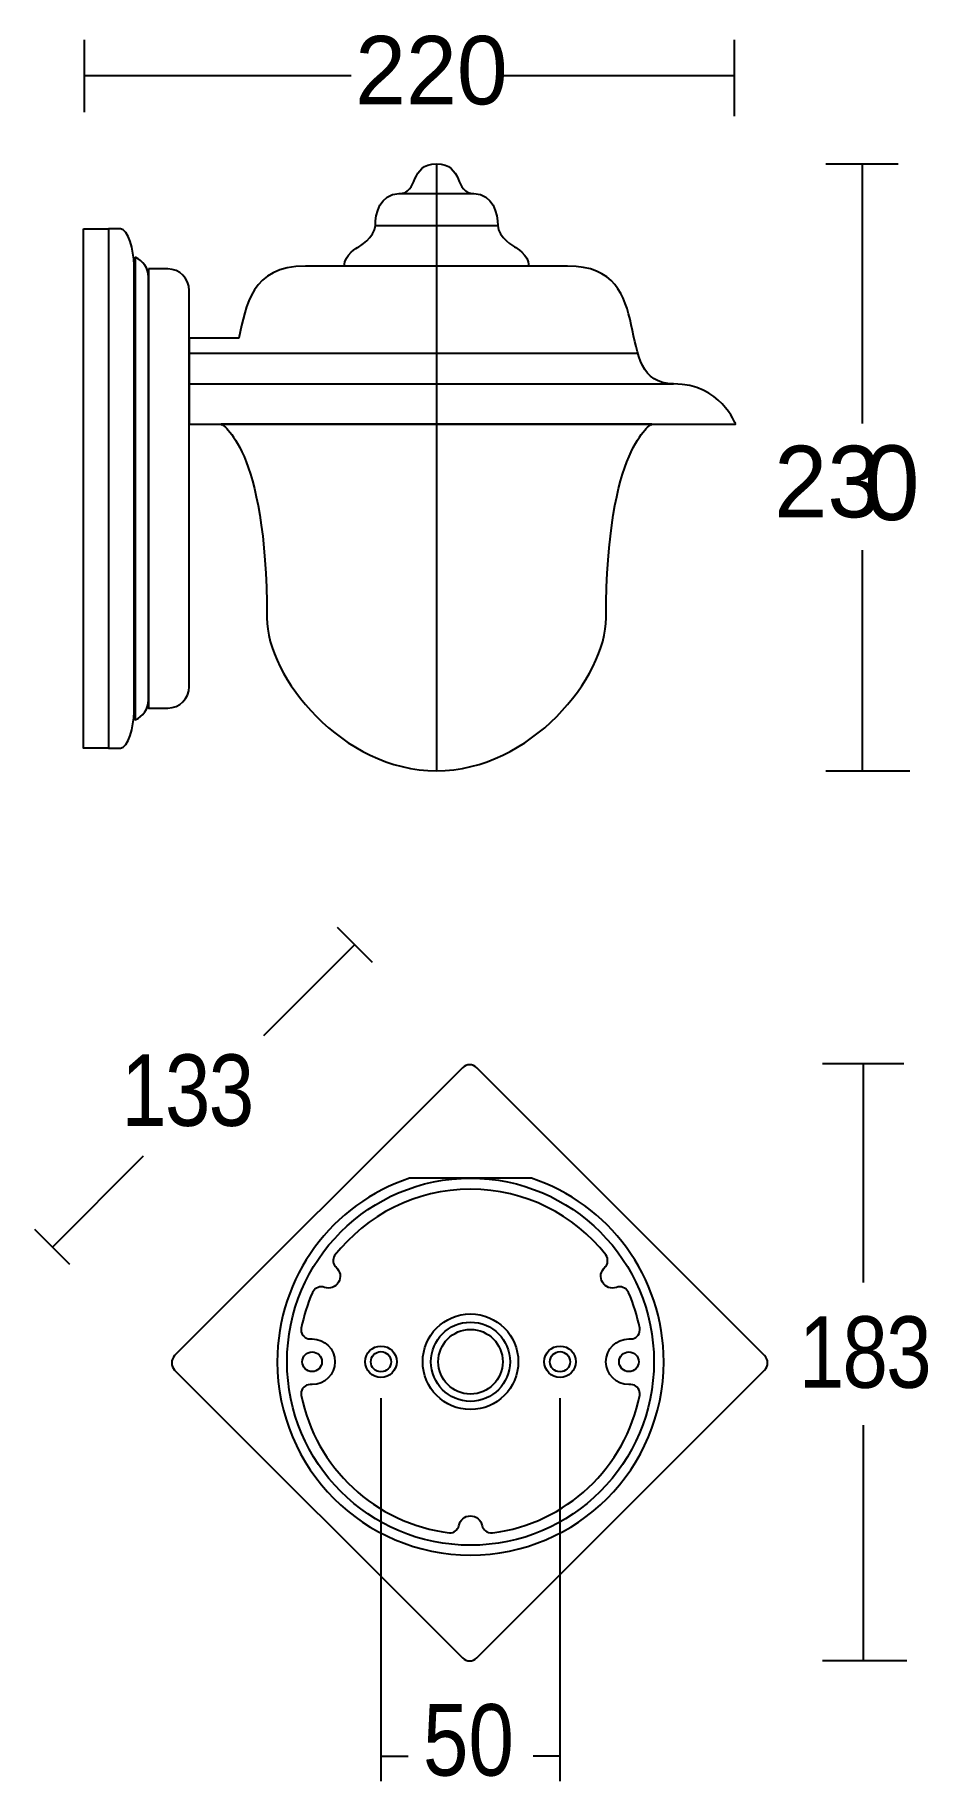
# Model space of a CAD drawing. Extents: x 0 to 118, y 6 to 236.
import ezdxf

# ---------------------------------------------------------------- set-up
doc = ezdxf.new("R2010")
doc.units = 0
doc.layers.add('LIVELLO_1', color=160, linetype='Continuous')
doc.styles.add('STD', font='txt')

# ---------------------------------------------------------------- blocks, each defined once
blk = doc.blocks.new('AI9-BLK1')
at = {"layer": 'LIVELLO_1', "color": 7}
for p, q in [((-52, 115.08), (-52, 105.58)), ((33.42, 115.08), (33.42, 105.04)), ((-16.9, 110.33), (-52, 110.33)), ((33.42, 110.33), (3.08, 110.33)), ((-5.7, 98.79), (-5.7, 19.1)), ((45.46, 98.79), (54.96, 98.79)), ((50.21, 98.79), (50.21, 64.68)), ((-10.59, 94.88), (-0.79, 94.88)), ((-13.73, 90.69), (2.34, 90.69)), ((-38.21, 73.94), (20.75, 73.94)), ((-38.02, 69.9), (25.46, 69.9)), ((50.21, 48.05), (50.21, 19.1)), ((45.46, 19.1), (56.49, 19.1)), ((-18.76, -1.45), (-14.16, -6.05)), ((-16.46, -3.75), (-28.41, -15.71)), ((45.03, -19.32), (55.72, -19.32)), ((50.38, -19.32), (50.37, -48.11)), ((-56.16, -43.45), (-44.19, -31.48)), ((-53.85, -45.75), (-58.46, -41.15)), ((-12.95, -113.56), (-12.95, -63.27)), ((10.56, -113.56), (10.56, -63.27)), ((50.37, -66.82), (50.37, -97.72)), ((45.03, -97.72), (56.11, -97.72)), ((-12.95, -110.31), (-9.41, -110.31)), ((10.56, -110.31), (7.02, -110.31))]:
    blk.add_line(p, q, dxfattribs=at)
blk.add_lwpolyline([(-52.06, 90.27), (-48.79, 90.27), (-48.79, 22.05), (-52.06, 22.05)], close=True, dxfattribs=at)
for centre, radius in [((-1.23, -58.5), 24.1), ((-1.23, -58.5), 6.28), ((-1.23, -58.5), 5.2), ((-1.23, -58.5), 4.24), ((-22.04, -58.5), 1.29), ((-12.99, -58.5), 2.06), ((-12.99, -58.5), 1.33), ((10.53, -58.5), 2.06), ((10.53, -58.5), 1.33), ((19.58, -58.5), 1.29)]:
    blk.add_circle(centre, radius, dxfattribs=at)
for points, knots in [([(-17.82, 85.37), (-17.82, 86.89), (-16.01, 87.84), (-16.01, 87.84), (-16.01, 87.84), (-13.73, 89.16), (-13.73, 90.69), (-13.73, 92.21), (-13.17, 94.88), (-10.59, 94.88), (-8.02, 94.88), (-9.28, 98.79), (-5.7, 98.79), (-2.11, 98.79), (-3.37, 94.88), (-0.79, 94.88), (1.78, 94.88), (2.34, 92.21), (2.34, 90.69), (2.34, 89.16), (4.63, 87.84), (4.63, 87.84), (4.63, 87.84), (6.44, 86.89), (6.44, 85.37)], [0, 0, 0, 0, 1, 1, 1, 2, 2, 2, 3, 3, 3, 4, 4, 4, 5, 5, 5, 6, 6, 6, 7, 7, 7, 8, 8, 8, 8]), ([(-48.79, 90.27), (-48.79, 90.27), (-47.21, 90.27), (-47.21, 90.27), (-46.23, 90.27), (-45.44, 87.37), (-45.44, 85.53), (-45.44, 85.53), (-45.44, 26.79), (-45.44, 26.79), (-45.44, 24.95), (-46.23, 22.05), (-47.21, 22.05), (-47.21, 22.05), (-48.79, 22.05), (-48.79, 22.05), (-48.79, 22.05), (-48.79, 90.27), (-48.79, 90.27)], [0, 0, 0, 0, 1, 1, 1, 2, 2, 2, 3, 3, 3, 4, 4, 4, 5, 5, 5, 6, 6, 6, 6]), ([(-45.27, 86.52), (-44.25, 86.09), (-43.53, 85.09), (-43.53, 83.91), (-43.53, 83.91), (-43.53, 28.41), (-43.53, 28.41), (-43.53, 27.23), (-44.25, 26.22), (-45.27, 25.8), (-45.27, 25.8), (-45.27, 86.52), (-45.27, 86.52)], [0, 0, 0, 0, 1, 1, 1, 2, 2, 2, 3, 3, 3, 4, 4, 4, 4]), ([(-43.53, 84.99), (-43.53, 84.99), (-41, 84.99), (-41, 84.99), (-39.45, 84.99), (-38.19, 83.73), (-38.19, 82.17), (-38.19, 82.17), (-38.19, 30.14), (-38.19, 30.14), (-38.19, 28.59), (-39.45, 27.33), (-41, 27.33), (-41, 27.33), (-43.53, 27.33), (-43.53, 27.33), (-43.53, 27.33), (-43.53, 84.99), (-43.53, 84.99)], [0, 0, 0, 0, 1, 1, 1, 2, 2, 2, 3, 3, 3, 4, 4, 4, 5, 5, 5, 6, 6, 6, 6]), ([(-38.19, 75.91), (-38.19, 75.91), (-31.65, 75.91), (-31.65, 75.91), (-30.72, 80.25), (-30.04, 85.37), (-22.92, 85.37), (-22.92, 85.37), (-5.7, 85.37), (-5.7, 85.37), (-5.7, 85.37), (11.53, 85.37), (11.53, 85.37), (23.92, 85.37), (16.81, 69.9), (25.46, 69.9), (31.62, 69.9), (33.6, 64.62), (33.6, 64.62), (33.6, 64.62), (-5.7, 64.62), (-5.7, 64.62), (-5.7, 64.62), (-38.19, 64.62), (-38.19, 64.62), (-38.19, 64.62), (-38.19, 75.91), (-38.19, 75.91)], [0, 0, 0, 0, 1, 1, 1, 2, 2, 2, 3, 3, 3, 4, 4, 4, 5, 5, 5, 6, 6, 6, 7, 7, 7, 8, 8, 8, 9, 9, 9, 9]), ([(-5.7, 19.1), (-18.08, 19.1), (-27.98, 31.41), (-27.98, 39.18), (-27.98, 61.76), (-33.99, 64.62), (-33.99, 64.62), (-33.99, 64.62), (-5.7, 64.62), (-5.7, 64.62), (-5.7, 64.62), (22.6, 64.62), (22.6, 64.62), (22.6, 64.62), (16.59, 61.76), (16.59, 39.18), (16.59, 31.41), (6.7, 19.1), (-5.7, 19.1)], [0, 0, 0, 0, 1, 1, 1, 2, 2, 2, 3, 3, 3, 4, 4, 4, 5, 5, 5, 6, 6, 6, 6]), ([(-40.1, -57.7), (-40.1, -57.7), (-2.29, -19.89), (-2.29, -19.89), (-1.77, -19.37), (-0.92, -19.37), (-0.4, -19.89), (-0.4, -19.89), (37.41, -57.7), (37.41, -57.7), (37.93, -58.22), (37.93, -59.07), (37.41, -59.59), (37.41, -59.59), (-0.4, -97.4), (-0.4, -97.4), (-0.92, -97.92), (-1.76, -97.92), (-2.29, -97.4), (-2.29, -97.4), (-40.1, -59.59), (-40.1, -59.59), (-40.62, -59.07), (-40.62, -58.22), (-40.1, -57.7)], [0, 0, 0, 0, 1, 1, 1, 2, 2, 2, 3, 3, 3, 4, 4, 4, 5, 5, 5, 6, 6, 6, 7, 7, 7, 8, 8, 8, 8]), ([(-26.61, -58.5), (-26.61, -47.27), (-19.33, -37.75), (-9.23, -34.4), (-9.23, -34.4), (6.77, -34.4), (6.77, -34.4), (16.87, -37.75), (24.15, -47.27), (24.15, -58.5), (24.15, -72.52), (12.79, -83.88), (-1.23, -83.88), (-15.25, -83.88), (-26.61, -72.52), (-26.61, -58.5)], [0, 0, 0, 0, 1, 1, 1, 2, 2, 2, 3, 3, 3, 4, 4, 4, 5, 5, 5, 5]), ([(-1.23, -78.73), (-2, -78.73), (-2.64, -79.3), (-2.76, -80.04), (-2.89, -80.58), (-3.38, -80.98), (-3.97, -80.98), (-13.8, -79.74), (-21.58, -72.39), (-23.46, -62.91), (-23.47, -62.82), (-23.48, -62.75), (-23.48, -62.67), (-23.48, -62.02), (-22.96, -61.49), (-22.3, -61.49), (-22.3, -61.49), (-22.04, -61.5), (-22.04, -61.5), (-20.38, -61.5), (-19.04, -60.16), (-19.04, -58.5), (-19.04, -56.84), (-20.38, -55.5), (-22.04, -55.5), (-22.13, -55.5), (-22.22, -55.5), (-22.3, -55.51), (-22.96, -55.51), (-23.48, -54.98), (-23.48, -54.33), (-23.48, -54.25), (-23.47, -54.17), (-23.46, -54.1), (-23.14, -52.47), (-22.65, -50.91), (-22, -49.42), (-22, -49.42), (-21.91, -49.27), (-21.91, -49.27), (-21.6, -48.75), (-20.98, -48.54), (-20.43, -48.73), (-19.73, -48.98), (-18.96, -48.72), (-18.57, -48.07), (-18.18, -47.42), (-18.33, -46.58), (-18.9, -46.1), (-19.3, -45.7), (-19.39, -45.07), (-19.09, -44.57), (-14.86, -39.21), (-8.44, -35.84), (-1.23, -35.84), (5.98, -35.84), (12.4, -39.21), (16.55, -44.46), (16.93, -45.07), (16.84, -45.7), (16.44, -46.1), (15.87, -46.58), (15.72, -47.42), (16.11, -48.07), (16.5, -48.72), (17.27, -48.98), (17.95, -48.74), (18.52, -48.54), (19.14, -48.75), (19.45, -49.27), (19.45, -49.27), (19.54, -49.42), (19.54, -49.42), (20.18, -50.91), (20.68, -52.47), (21, -54.1), (21.01, -54.17), (21.02, -54.25), (21.02, -54.33), (21.02, -54.98), (20.49, -55.51), (19.84, -55.51), (19.76, -55.5), (19.67, -55.5), (19.58, -55.5), (17.92, -55.5), (16.57, -56.84), (16.57, -58.5), (16.57, -60.16), (17.92, -61.5), (19.58, -61.5), (19.58, -61.5), (19.84, -61.49), (19.84, -61.49), (20.49, -61.49), (21.02, -62.02), (21.02, -62.67), (21.02, -62.75), (21.01, -62.82), (21, -62.91), (19.12, -72.39), (11.34, -79.74), (1.65, -80.97), (0.92, -80.98), (0.43, -80.58), (0.3, -80.04), (0.18, -79.3), (-0.46, -78.73), (-1.23, -78.73)], [0, 0, 0, 0, 1, 1, 1, 2, 2, 2, 3, 3, 3, 4, 4, 4, 5, 5, 5, 6, 6, 6, 7, 7, 7, 8, 8, 8, 9, 9, 9, 10, 10, 10, 11, 11, 11, 12, 12, 12, 13, 13, 13, 14, 14, 14, 15, 15, 15, 16, 16, 16, 17, 17, 17, 18, 18, 18, 19, 19, 19, 20, 20, 20, 21, 21, 21, 22, 22, 22, 23, 23, 23, 24, 24, 24, 25, 25, 25, 26, 26, 26, 27, 27, 27, 28, 28, 28, 29, 29, 29, 30, 30, 30, 31, 31, 31, 32, 32, 32, 33, 33, 33, 34, 34, 34, 35, 35, 35, 36, 36, 36, 36])]:
    blk.add_open_spline(points, degree=3, knots=knots, dxfattribs=at)
at = {"layer": 'LIVELLO_1', "color": 7, "attachment_point": 1, "style": 'STD'}
for s, insert, char_height in [('\\fMyriad Roman|b0|i0;\\H8.9813;\\C7;220', (-16.38, 115.59), 8.9813), ('\\fMyriad Roman|b0|i0;\\H9.3991;\\C7;23', (38.66, 61.78), 9.3991), ('\\fMyriad Roman|b0|i0;\\H9.7973;\\C7;0', (50.49, 61.82), 9.7973), ('\\fArial Narrow|b0|i0;\\H9.3843;\\C7;50', (-7.48, -103.46), 9.3843)]:
    blk.add_mtext(s, dxfattribs=dict(at, insert=insert, char_height=char_height))
for s, insert, char_height, rotation in [('\\fArial Narrow|b0|i0;\\H9.3845;\\C7;\\Q-0.14;1', (-47.1, -18.14), 9.3845, 359.9291), ('\\fArial Narrow|b0|i0;\\H9.3845;\\C7;\\Q-0.14;3', (-41.36, -18.14), 9.3845, 359.9291), ('\\fArial Narrow|b0|i0;\\H9.3845;\\C7;\\Q-0.14;3', (-35.61, -18.14), 9.3845, 359.9291), ('\\fArial Narrow|b0|i0;\\H9.3847;\\C7;\\Q-0.14;1', (41.9, -52.53), 9.3847, 359.9312), ('\\fArial Narrow|b0|i0;\\H9.3847;\\C7;\\Q-0.14;8', (47.65, -52.53), 9.3847, 359.9312), ('\\fArial Narrow|b0|i0;\\H9.3847;\\C7;\\Q-0.14;3', (53.4, -52.53), 9.3847, 359.9312)]:
    blk.add_mtext(s, dxfattribs=dict(at, insert=insert, char_height=char_height, rotation=rotation))

msp = doc.modelspace()

# ---------------------------------------------------------------- block references
at = {"layer": 'LIVELLO_1', "color": 7}
msp.add_blockref('AI9-BLK1', (58.670321, 120.053223), dxfattribs=at)

doc.saveas('drawing.dxf')
